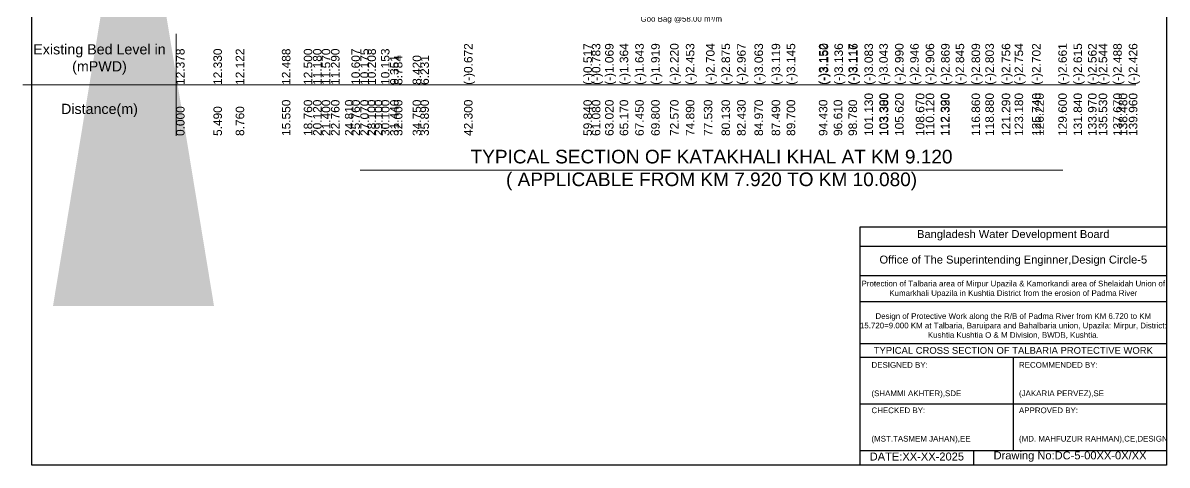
# Model space of a CAD drawing. Header units: inches. Extents: x 89000 to 215021, y -36776 to 1682.
# Drawn here: x 155991.1 to 156159.3, y -36775.9 to -36710.9 of the extents above; entities that cross this region are included whole.
import ezdxf

# ---------------------------------------------------------------- set-up
doc = ezdxf.new("R2010")
doc.units = ezdxf.units.IN
doc.header["$LTSCALE"] = 7
doc.header["$MEASUREMENT"] = 0
doc.header["$PDMODE"] = 3
for name, color, linetype, lineweight in [('Cross section Data Border', 7, 'Continuous', 9), ('Cross Section Labels', 7, 'Continuous', 9), ('Long Section Labels', 7, 'Continuous', 9)]:
    doc.layers.add(name, color=color, linetype=linetype, lineweight=lineweight)
doc.styles.get("Standard").update_dxf_attribs({"font": 'arial.ttf'})
doc.dimstyles.new('Appron Lebeling Style', dxfattribs={"dimtxt": 50, "dimasz": 50, "dimexe": 0.18, "dimexo": 0.0625, "dimgap": 0.09, "dimtad": 0, "dimtih": 1, "dimtoh": 1, "dimdec": 4, "dimzin": 0, "dimdsep": 46, "dimtxsty": 'Standard', "dimcen": 0.09, "dimse1": 1, "dimse2": 1, "dimadec": 0, "dimazin": 0, "dimtfac": 1, "dimtdec": 4, "dimtofl": 0, "dimtmove": 0, "dimatfit": 3, "dimfxl": 1, "dimtolj": 1, "dimtzin": 0, "dimarcsym": 0})
doc.dimstyles.get("Standard").update_dxf_attribs({"dimtxt": 0.18, "dimasz": 0.18, "dimexe": 0.18, "dimexo": 0.0625, "dimgap": 0.09, "dimtad": 0, "dimtih": 1, "dimtoh": 1, "dimdec": 4, "dimzin": 0, "dimdsep": 46, "dimtxsty": 'Standard', "dimcen": 0.09, "dimadec": 0, "dimazin": 0, "dimtfac": 1, "dimtdec": 4, "dimtofl": 0, "dimtmove": 0, "dimatfit": 3, "dimfxl": 1, "dimtolj": 1, "dimtzin": 0, "dimarcsym": 0})

# ---------------------------------------------------------------- blocks, each defined once
blk = doc.blocks.new('*D5')
at = {"layer": 'Cross Section Labels', "color": 0, "lineweight": -2, "transparency": 16777216}
for p, q in [((156051.5, -36709.76), (156081.86, -36709.76)), ((156124.24, -36709.76), (156093.88, -36709.76))]:
    blk.add_line(p, q, dxfattribs=at)
at = {"layer": 'Cross Section Labels', "color": 0, "transparency": 16777216}
for points in [[(156051.5, -36709.62), (156051.5, -36709.89), (156050.67, -36709.76)], [(156124.24, -36709.62), (156124.24, -36709.89), (156125.07, -36709.76)]]:
    blk.add_solid(points, dxfattribs=at)
at = {"layer": 'Defpoints', "color": 0, "transparency": 16777216}
for p in [(156050.67, -36695.75), (156125.07, -36703.64), (156125.07, -36709.76)]:
    blk.add_point(p, dxfattribs=at)
at = {"layer": 'Cross Section Labels', "color": 0, "transparency": 16777216, "insert": (156087.87, -36709.76), "char_height": 0.833, "attachment_point": 5}
blk.add_mtext('\\A1;Block @59.00 m³/m ^JGoo Bag @58.00 m³/m ', dxfattribs=at)

msp = doc.modelspace()

# ---------------------------------------------------------------- linework, layer by layer
msp.add_lwpolyline([(155992.42416, -36657.97168), (156159.18416, -36657.97168), (156159.18416, -36775.88767), (155992.42416, -36775.88767)], close=True)
for points in [[(156114.15896, -36775.88767), (156114.15896, -36740.86807), (156159.18416, -36740.86807)], [(156114.15896, -36743.70299), (156159.18416, -36743.70299)], [(156114.15896, -36748.03875), (156159.18416, -36748.03875)], [(156114.15896, -36751.87423), (156159.18416, -36751.87423)], [(156114.15896, -36758.04435), (156159.18416, -36758.04435)], [(156114.15896, -36760.04547), (156159.18416, -36760.04547)], [(156136.67156, -36760.04547), (156136.67156, -36773.71979)], [(156114.15896, -36766.88263), (156159.18416, -36766.88263)], [(156114.15896, -36773.71979), (156159.18416, -36773.71979)], [(156130.83496, -36773.71979), (156130.83496, -36775.88767)]]:
    msp.add_lwpolyline(points)
at = {"layer": 'Cross section Data Border'}
for points in [[(156013.61421, -36712.52624), (156013.61421, -36727.53464)], [(155991.10161, -36720.03044), (156154.67541, -36720.03044)]]:
    msp.add_lwpolyline(points, dxfattribs=at)
at = {"layer": 'Cross Section Labels'}
msp.add_lwpolyline([(156040.69198, -36732.53744), (156092.32088, -36732.53744), (156143.94978, -36732.53744)], dxfattribs=at)

# ---------------------------------------------------------------- texts
at = {"insert": (156136.67156, -36742.11877), "char_height": 1.16732, "attachment_point": 5}
msp.add_mtext('Bangladesh Water Development Board', dxfattribs=at)
for s, insert, char_height, width, attachment_point in [('Office of The Superintending Enginner,Design Circle-5', (156136.67156, -36745.87087), 1.16732, 39.1752911, 5), ('Protection of Talbaria area of Mirpur Upazila & Kamorkandi area of Shelaidah Union of Kumarkhali Upazila in Kushtia District from the erosion of Padma River', (156136.67156, -36750.03987), 0.8338, 46.6928, 5), ('Design of Protective Work along the R/B of Padma River from KM 6.720 to KM 15.720=9.000 KM at Talbaria, Baruipara and Bahalbaria union, Upazila: Mirpur, District: Kushtia Kushtia O & M Division, BWDB, Kushtia.', (156136.67156, -36755.45957), 0.8338, 45.0252, 5), ('TYPICAL CROSS SECTION OF TALBARIA PROTECTIVE WORK', (156136.67156, -36759.04491), 0.9934986, 46.6928, 5), ('DESIGNED BY:^J^J^J(SHAMMI AKHTER),SDE', (156115.82656, -36763.38067), 0.8338, 23.3464, 4), ('RECOMMENDED BY:^J^J^J(JAKARIA PERVEZ),SE', (156137.50536, -36763.38067), 0.8338, 23.3464, 4), ('CHECKED BY:^J^J^J(MST.TASMEM JAHAN),EE', (156115.82656, -36770.05107), 0.8338, 23.3464, 4), ('APPROVED BY:^J^J^J(MD. MAHFUZUR RAHMAN),CE,DESIGN', (156137.50536, -36770.05107), 0.8338, 23.3464, 4), ('Drawing No:DC-5-00XX-0X/XX', (156145.00956, -36774.63697), 1.16732, 36.6872, 5), ('DATE:XX-XX-2025', (156122.49696, -36774.63697), 1.16732, 23.3464, 5)]:
    msp.add_mtext(s, dxfattribs=dict(insert=insert, char_height=char_height, width=width, attachment_point=attachment_point))
at = {"layer": 'Cross section Data Border', "char_height": 1.50084, "width": 20.0112, "attachment_point": 5}
for s, insert in [('Existing Bed Level in (mPWD)', (156002.35791, -36716.27834)), ('Distance(m)', (156002.35791, -36723.78254))]:
    msp.add_mtext(s, dxfattribs=dict(at, insert=insert))
at = {"layer": 'Cross Section Labels', "insert": (156092.32088, -36732.53744), "char_height": 2.00112, "attachment_point": 5}
msp.add_mtext('TYPICAL SECTION OF KATAKHALI KHAL AT KM 9.120^J( APPLICABLE FROM KM 7.920 TO KM 10.080)', dxfattribs=at)
at = {"layer": 'Long Section Labels', "char_height": 1.2507, "attachment_point": 1, "rotation": 90}
for s, insert in [('12.378', (156013.61421, -36720.03044)), ('12.330', (156019.10728, -36720.03044)), ('12.122', (156022.37912, -36720.03044)), ('12.488', (156029.17292, -36720.03044)), ('12.500', (156032.38472, -36720.03044)), ('11.180', (156033.74548, -36720.03044)), ('11.570', (156035.02619, -36720.03044)), ('11.290', (156036.38696, -36720.03044)), ('11.290', (156036.38696, -36720.03044)), ('10.607', (156039.38864, -36720.03044)), ('10.175', (156040.69937, -36720.03044)), ('10.208', (156041.72995, -36720.03044)), ('10.208', (156041.72995, -36720.03044)), ('10.153', (156043.73107, -36720.03044)), ('(-)0.672', (156055.9379, -36720.03044)), ('(-)0.517', (156073.48772, -36720.03044)), ('(-)0.783', (156074.72842, -36720.03044)), ('(-)1.069', (156076.6695, -36720.03044)), ('(-)1.364', (156078.82071, -36720.03044)), ('(-)1.643', (156081.10198, -36720.03044)), ('(-)1.919', (156083.4533, -36720.03044)), ('(-)2.220', (156086.22485, -36720.03044)), ('(-)2.453', (156088.54615, -36720.03044)), ('(-)2.704', (156091.51781, -36720.03044)), ('(-)2.875', (156093.78908, -36720.03044)), ('(-)2.967', (156096.09037, -36720.03044)), ('(-)3.063', (156098.63179, -36720.03044)), ('(-)3.119', (156101.1532, -36720.03044)), ('(-)3.145', (156103.36444, -36720.03044)), ('(-)3.145', (156103.36444, -36720.03044)), ('(-)3.152', (156108.09709, -36720.03044)), ('(-)3.150', (156108.21716, -36720.03044)), ('(-)3.136', (156110.37837, -36720.03044)), ('(-)3.117', (156112.44953, -36720.03044)), ('(-)3.116', (156112.52957, -36720.03044)), ('(-)3.116', (156112.52957, -36720.03044)), ('(-)3.083', (156114.80084, -36720.03044)), ('(-)3.043', (156116.97206, -36720.03044)), ('(-)3.043', (156116.97206, -36720.03044)), ('(-)2.990', (156119.29336, -36720.03044)), ('(-)2.946', (156121.52461, -36720.03044)), ('(-)2.946', (156121.52461, -36720.03044)), ('(-)2.906', (156123.79588, -36720.03044)), ('(-)2.869', (156126.06715, -36720.03044)), ('(-)2.845', (156128.19834, -36720.03044)), ('(-)2.809', (156130.53965, -36720.03044)), ('(-)2.803', (156132.56078, -36720.03044)), ('(-)2.756', (156134.97213, -36720.03044)), ('(-)2.754', (156136.86319, -36720.03044)), ('(-)2.702', (156139.42462, -36720.03044)), ('(-)2.661', (156143.28679, -36720.03044)), ('(-)2.615', (156145.52804, -36720.03044)), ('(-)2.562', (156147.65923, -36720.03044)), ('(-)2.544', (156149.22011, -36720.03044)), ('(-)2.488', (156151.36131, -36720.03044)), ('(-)2.426', (156153.65259, -36720.03044)), ('9.351', (156045.07182, -36720.03044)), ('8.784', (156045.63213, -36720.03044)), ('8.420', (156048.38367, -36720.03044)), ('6.231', (156049.52431, -36720.03044)), ('101.130', (156114.80084, -36727.53464)), ('103.300', (156116.97206, -36727.53464)), ('103.380', (156117.0521, -36727.53464)), ('105.620', (156119.29336, -36727.53464)), ('108.670', (156122.34507, -36727.53464)), ('110.120', (156123.79588, -36727.53464)), ('112.320', (156125.99711, -36727.53464)), ('112.390', (156126.06715, -36727.53464)), ('116.860', (156130.53965, -36727.53464)), ('118.880', (156132.56078, -36727.53464)), ('121.290', (156134.97213, -36727.53464)), ('123.180', (156136.86319, -36727.53464)), ('125.740', (156139.42462, -36727.53464)), ('126.220', (156139.90489, -36727.53464)), ('129.600', (156143.28679, -36727.53464)), ('131.840', (156145.52804, -36727.53464)), ('133.970', (156147.65923, -36727.53464)), ('135.530', (156149.22011, -36727.53464)), ('137.670', (156151.36131, -36727.53464)), ('138.480', (156152.17176, -36727.53464)), ('139.960', (156153.65259, -36727.53464)), ('0.000', (156013.61421, -36727.53464)), ('5.490', (156019.10728, -36727.53464)), ('8.760', (156022.37912, -36727.53464)), ('15.550', (156029.17292, -36727.53464)), ('18.760', (156032.38472, -36727.53464)), ('20.120', (156033.74548, -36727.53464)), ('21.400', (156035.02619, -36727.53464)), ('22.760', (156036.38696, -36727.53464)), ('24.810', (156038.4381, -36727.53464)), ('25.760', (156039.38864, -36727.53464)), ('27.070', (156040.69937, -36727.53464)), ('28.100', (156041.72995, -36727.53464)), ('29.100', (156042.73051, -36727.53464)), ('30.100', (156043.73107, -36727.53464)), ('31.440', (156045.07182, -36727.53464)), ('32.000', (156045.63213, -36727.53464)), ('34.750', (156048.38367, -36727.53464)), ('35.890', (156049.52431, -36727.53464)), ('42.300', (156055.9379, -36727.53464)), ('59.840', (156073.48772, -36727.53464)), ('61.080', (156074.72842, -36727.53464)), ('63.020', (156076.6695, -36727.53464)), ('65.170', (156078.82071, -36727.53464)), ('67.450', (156081.10198, -36727.53464)), ('69.800', (156083.4533, -36727.53464)), ('72.570', (156086.22485, -36727.53464)), ('74.890', (156088.54615, -36727.53464)), ('77.530', (156091.18763, -36727.53464)), ('80.130', (156093.78908, -36727.53464)), ('82.430', (156096.09037, -36727.53464)), ('84.970', (156098.63179, -36727.53464)), ('87.490', (156101.1532, -36727.53464)), ('89.700', (156103.36444, -36727.53464)), ('94.430', (156108.09709, -36727.53464)), ('96.610', (156110.27831, -36727.53464)), ('98.780', (156112.44953, -36727.53464))]:
    msp.add_mtext(s, dxfattribs=dict(at, insert=insert))

# ---------------------------------------------------------------- dimensions: what is measured, and where the dimension line sits
at = {"layer": 'Cross Section Labels'}
dim = msp.add_linear_dim(base=(156125.06884, -36709.7558), p1=(156050.66803, -36695.74796), p2=(156125.06884, -36703.63814), text='Block @59.00 m³/m ^JGoo Bag @58.00 m³/m ', dimstyle='Appron Lebeling Style', override={"dimtxt": 0.833, "dimasz": 0.833}, dxfattribs=at)
dim.commit()
dim.dimension.update_dxf_attribs({"geometry": '*D5', "text_midpoint": (156087.86844, -36709.7558)})

# ---------------------------------------------------------------- leaders
at = {"layer": 'Long Section Labels'}
msp.add_leader([(156007.36071, -36680.53856), (156007.36071, -36697.54808)], dimstyle='Standard', override={"dimasz": 72}, dxfattribs=at)

doc.saveas('drawing.dxf')
